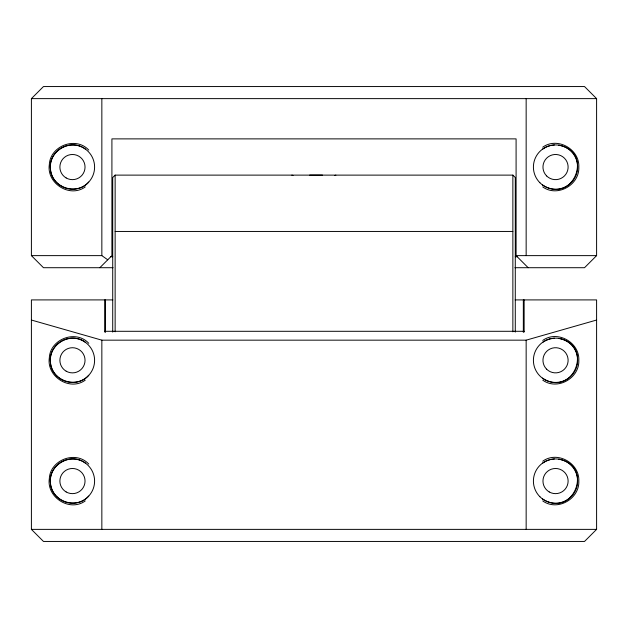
<?xml version="1.0" encoding="UTF-8"?>
<svg xmlns="http://www.w3.org/2000/svg" width="628" height="628" viewBox="0 0 628 628"><rect width="100%" height="100%" fill="white"/><g stroke="black" fill="none" stroke-linecap="round" stroke-linejoin="round"><path stroke-width="0.94" d="M113.071 267.709L43.473 267.709L31.4 255.627L31.4 98.627L43.473 86.554L584.527 86.554L596.6 98.627L596.6 255.627L584.527 267.709L514.929 267.709M515.282 332.086L515.282 177.528L512.864 175.118L115.136 175.118L112.718 177.528L112.718 332.086M99.836 267.709L111.91 255.627L111.91 138.882L516.09 138.882L516.09 255.627L528.164 267.709M515.156 299.909L596.6 299.909L596.6 529.373L584.527 541.446L43.473 541.446L31.4 529.373L31.4 299.909L112.844 299.909M88.744 182.042C76.961 196.124 51.582 187.552 50.444 169.387C47.752 151.191 71.176 137.556 85.604 149.244M88.744 375.269C76.961 389.352 51.582 380.788 50.444 362.623C47.752 344.427 71.176 330.783 85.604 342.48M88.744 496.041C76.961 510.124 51.582 501.552 50.444 483.387C47.752 465.191 71.176 451.556 85.604 463.244M334.873 175.518L335.87 175.126M542.396 149.252L546.07 147.054L550.12 145.602L554.398 144.95M542.396 342.48L546.07 340.282L550.12 338.83L554.398 338.186M542.396 463.252L546.07 461.054L550.12 459.602L554.398 458.95M85.243 186.924C69.739 198.275 46.496 183.298 49.314 164.685C50.154 145.79 75.902 136.041 88.776 150.092M85.243 380.152C69.739 391.511 46.496 376.533 49.314 357.913C50.154 339.026 75.902 329.276 88.776 343.328M542.749 147.203C557.405 136.551 579.675 149.221 578.82 167.064C579.66 184.899 557.405 197.577 542.757 186.924M85.243 500.924C69.739 512.275 46.496 497.298 49.314 478.685C50.154 459.79 75.902 450.041 88.776 464.092M542.749 340.431C557.405 329.779 579.675 342.456 578.82 360.291C579.66 378.127 557.405 390.812 542.757 380.152M542.749 461.203C557.405 450.551 579.675 463.221 578.82 481.064C579.66 498.899 557.405 511.577 542.757 500.924M31.4 320.037L101.846 340.164L526.154 340.164L596.6 320.037M322.47 175.118L309.683 175.118M31.4 98.627L596.6 98.627M115.136 231.449L512.864 231.449M31.4 255.627L101.846 255.627L107.741 259.796M516.09 255.627L596.6 255.627M110.803 256.742L112.757 256.742M515.243 256.742L517.197 256.742M104.664 331.294L524.137 331.294M31.4 529.373L596.6 529.373M291.855 175.118L293.033 175.495M558.747 145.154C594.732 151.952 572.917 205.136 542.404 184.875M558.747 338.39C594.732 345.188 572.917 398.364 542.404 378.103M558.747 459.154C594.732 465.952 572.917 519.136 542.404 498.875M526.154 98.627L526.154 255.627M526.154 340.164L526.154 529.373M524.137 299.909L524.137 332.047M523.336 299.909L523.336 332.361M512.864 175.118L512.864 331.82M115.136 175.118L115.136 331.82M105.473 299.909L105.473 332.361M104.664 299.909L104.664 332.047M101.846 98.627L101.846 255.627M101.846 340.164L101.846 529.373M56.803 496.717A22.145 22.145 0 0 0 93.847 486.794A22.145 22.145 0 0 0 66.733 459.68A22.145 22.145 0 0 0 56.803 496.717M56.803 375.952A22.145 22.145 0 0 0 93.847 366.022A22.145 22.145 0 0 0 66.733 338.908A22.145 22.145 0 0 0 56.803 375.952M539.884 496.717A22.145 22.145 0 0 0 576.928 486.794A22.145 22.145 0 0 0 549.806 459.68A22.145 22.145 0 0 0 539.884 496.717M544.468 379.469A22.145 22.145 0 0 0 577.682 360.291A22.145 22.145 0 0 0 544.468 341.122A22.145 22.145 0 0 0 544.468 379.469M546.643 369.193A12.584 12.584 0 0 0 567.688 363.549A12.584 12.584 0 0 0 552.279 348.14A12.584 12.584 0 0 0 546.643 369.193M549.249 491.96A12.584 12.584 0 0 0 568.12 481.064A12.584 12.584 0 0 0 549.249 470.168A12.584 12.584 0 0 0 549.249 491.96M66.168 371.187A12.584 12.584 0 0 0 85.039 360.291A12.584 12.584 0 0 0 66.168 349.404A12.584 12.584 0 0 0 66.168 371.187M66.168 491.96A12.584 12.584 0 0 0 85.039 481.064A12.584 12.584 0 0 0 66.168 470.168A12.584 12.584 0 0 0 66.168 491.96M61.395 186.241A22.145 22.145 0 0 0 94.6 167.064A22.145 22.145 0 0 0 61.395 147.886A22.145 22.145 0 0 0 61.395 186.241M539.884 182.717A22.145 22.145 0 0 0 576.928 172.794A22.145 22.145 0 0 0 549.806 145.68A22.145 22.145 0 0 0 539.884 182.717M546.643 175.958A12.584 12.584 0 0 0 567.688 170.321A12.584 12.584 0 0 0 552.279 154.912A12.584 12.584 0 0 0 546.643 175.958M66.168 177.959A12.584 12.584 0 0 0 85.039 167.064A12.584 12.584 0 0 0 66.168 156.168A12.584 12.584 0 0 0 66.168 177.959"/></g></svg>
